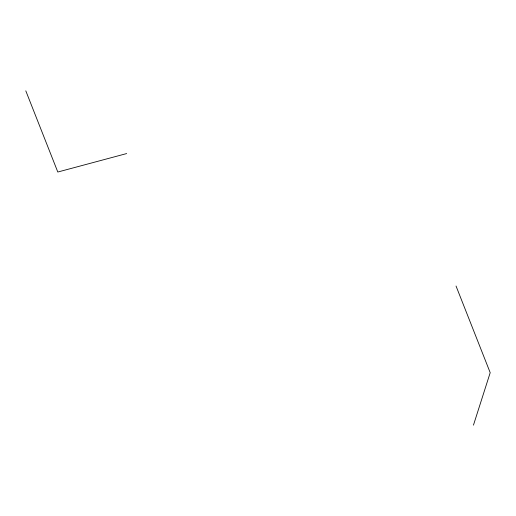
<?xml version="1.0" encoding="UTF-8"?>
<svg xmlns="http://www.w3.org/2000/svg" width="516" height="516" viewBox="0 0 516 516"><rect width="100%" height="100%" fill="white"/><g stroke="black" fill="none" stroke-linecap="round" stroke-linejoin="round"><path stroke-width="0.77" d="M473.456 425.152L490.2 372.687L456.028 286.012M126.665 153.562L57.805 172.022L25.8 90.848"/></g></svg>
